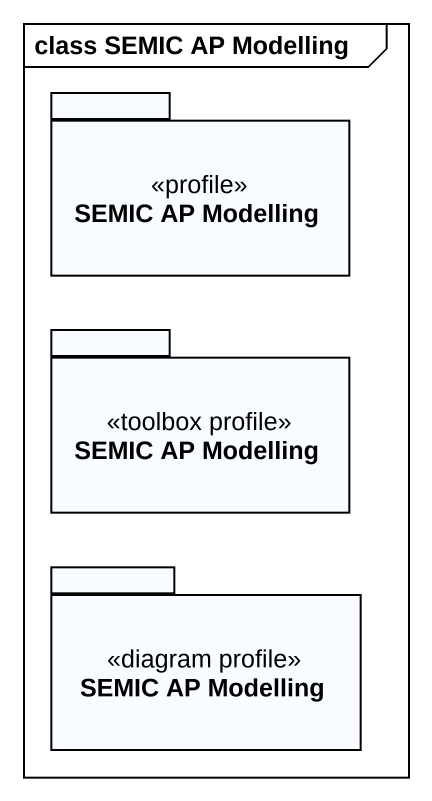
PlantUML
@startuml
mainframe class SEMIC AP Modelling
package "SEMIC AP Modelling" as SEMIC_AP_Modelling <<profile>> {
}
package "SEMIC AP Modelling" as SEMIC_AP_Modelling_2 <<toolbox profile>> {
}
package "SEMIC AP Modelling" as SEMIC_AP_Modelling_3 <<diagram profile>> {
}
@enduml
